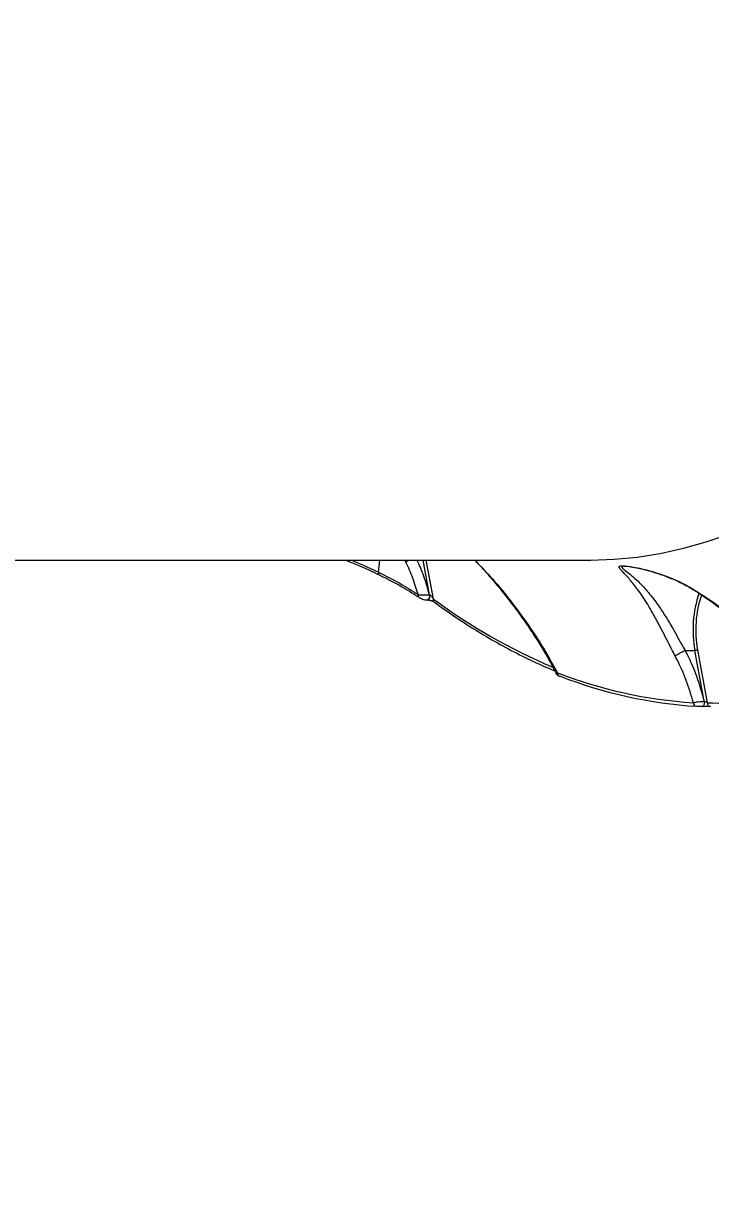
# Model space of a CAD drawing. Header units: millimetres. Extents: x -11024 to 8278, y -7837 to 5770.
# Drawn here: x 3036.4 to 3214.1, y 515.5 to 820 of the extents above; entities that cross this region are included whole.
import ezdxf

# ---------------------------------------------------------------- set-up
doc = ezdxf.new("R2010")
doc.units = ezdxf.units.MM
for name, color, linetype in [('DIKOM_ОБЪЕКТ', 7, 'Continuous'), ('DIKOM_РАЗМЕР_ЗОНА', 7, 'Continuous'), ('DIKOM_РАЗМЕР_ОБЪЕКТА', 7, 'Continuous')]:
    doc.layers.add(name, color=color, linetype=linetype)
doc.styles.add('style1', font='arial.ttf', dxfattribs={"width": 0.8})
doc.dimstyles.new('1-50', dxfattribs={"dimtxt": 300, "dimasz": 200, "dimexe": 100, "dimexo": 0, "dimgap": 100, "dimtad": 1, "dimtxsty": 'style1', "dimcen": 200, "dimclrd": 7, "dimclre": 7, "dimclrt": 7, "dimadec": 1, "dimazin": 2, "dimtfac": 1, "dimtmove": 0, "dimatfit": 2, "dimfxl": 0, "dimlwd": 25, "dimlwe": 18, "dimarcsym": 0})

# ---------------------------------------------------------------- blocks, each defined once
blk = doc.blocks.new('*D9')
at = {"layer": 'Defpoints', "color": 0, "transparency": 16777216}
for p in [(3740.68, 3707.51), (-8191.56, -3797.25), (-1076.12, -3797.25)]:
    blk.add_point(p, dxfattribs=at)
at = {"layer": 'DIKOM_РАЗМЕР_ОБЪЕКТА', "color": 7, "lineweight": 18, "transparency": 16777216}
for p, q in [((3740.68, 3707.51), (-8291.56, 3707.51)), ((-1076.12, -3797.25), (-8291.56, -3797.25))]:
    blk.add_line(p, q, dxfattribs=at)
at = {"layer": 'DIKOM_РАЗМЕР_ОБЪЕКТА', "color": 7, "lineweight": 25, "transparency": 16777216}
blk.add_line((-8191.56, 3507.51), (-8191.56, -3597.25), dxfattribs=at)
at = {"layer": 'DIKOM_РАЗМЕР_ОБЪЕКТА', "color": 7, "transparency": 16777216}
for points in [[(-8224.9, 3507.51), (-8158.23, 3507.51), (-8191.56, 3707.51)], [(-8224.9, -3597.25), (-8158.23, -3597.25), (-8191.56, -3797.25)]]:
    blk.add_solid(points, dxfattribs=at)
at = {"layer": 'DIKOM_РАЗМЕР_ОБЪЕКТА', "color": 7, "transparency": 16777216, "insert": (-8444.74, -44.87), "char_height": 300, "attachment_point": 5, "rotation": 90, "style": 'style1'}
blk.add_mtext('7500', dxfattribs=at)
blk = doc.blocks.new('*D11')
at = {"layer": 'Defpoints', "color": 0, "transparency": 16777216}
for p in [(3316.13, 5770.14), (-10574.15, -5797.25), (-1580.09, -5797.25)]:
    blk.add_point(p, dxfattribs=at)
at = {"layer": 'DIKOM_РАЗМЕР_ЗОНА', "color": 7, "lineweight": 18, "transparency": 16777216}
for p, q in [((3316.13, 5770.14), (-10674.15, 5770.14)), ((-1580.09, -5797.25), (-10674.15, -5797.25))]:
    blk.add_line(p, q, dxfattribs=at)
at = {"layer": 'DIKOM_РАЗМЕР_ЗОНА', "color": 7, "lineweight": 25, "transparency": 16777216}
blk.add_line((-10574.15, 5570.14), (-10574.15, -5597.25), dxfattribs=at)
at = {"layer": 'DIKOM_РАЗМЕР_ЗОНА', "color": 7, "transparency": 16777216}
for points in [[(-10607.49, 5570.14), (-10540.82, 5570.14), (-10574.15, 5770.14)], [(-10607.49, -5597.25), (-10540.82, -5597.25), (-10574.15, -5797.25)]]:
    blk.add_solid(points, dxfattribs=at)
at = {"layer": 'DIKOM_РАЗМЕР_ЗОНА', "color": 7, "transparency": 16777216, "insert": (-10827.33, -172.99), "char_height": 300, "attachment_point": 5, "rotation": 90, "style": 'style1'}
blk.add_mtext('11500', dxfattribs=at)

msp = doc.modelspace()

# ---------------------------------------------------------------- linework, layer by layer
at = {"layer": 'DIKOM_ОБЪЕКТ', "color": 7, "linetype": 'Continuous', "lineweight": 15}
for p, q in [((2920.065, 681.171), (3182.175, 681.171)), ((3128.189, 678.085), (3128.56, 681.171)), ((3135.326, 680.698), (3135.114, 681.171)), ((3141.436, 672.225), (3139.776, 681.171)), ((3140.479, 681.171), (3142.331, 671.183)), ((3128.365, 677.404), (3128.375, 677.398)), ((3140.876, 670.886), (3140.951, 670.886)), ((3141.361, 672.225), (3141.436, 672.225)), ((3207.555, 657.817), (3207.562, 657.818)), ((3207.562, 657.818), (3210.095, 657.818)), ((3212.501, 644.674), (3210.095, 657.818)), ((3210.766, 657.983), (3213.272, 644.297)), ((3211.988, 643.339), (3211.973, 643.339)), ((3211.988, 643.339), (3212.016, 643.339)), ((3212.016, 643.339), (3212.001, 643.339)), ((3212.473, 644.674), (3212.501, 644.674))]:
    msp.add_line(p, q, dxfattribs=at)
at = {"layer": 'DIKOM_ОБЪЕКТ', "color": 7, "linetype": 'Continuous', "lineweight": 15, "flags": 128}
for points in [[(3182.175, 681.171), (3183.169, 681.176), (3189.169, 681.412), (3195.162, 682.004), (3201.143, 682.95), (3207.107, 684.25), (3213.047, 685.903), (3218.959, 687.906)], [(3138.715, 671.562), (3138.72, 671.559), (3138.759, 671.53)], [(3141.361, 672.225), (3141.39, 671.946), (3141.378, 671.663), (3141.326, 671.398), (3141.237, 671.172), (3141.118, 671.004), (3140.981, 670.907), (3140.873, 670.886)], [(3141.436, 672.225), (3141.465, 671.946), (3141.453, 671.663), (3141.401, 671.398), (3141.312, 671.172), (3141.193, 671.004), (3141.056, 670.907), (3140.953, 670.886)], [(3175.007, 651.195), (3175.106, 651.165), (3175.264, 651.148)], [(3212.473, 644.674), (3212.5, 644.438), (3212.498, 644.196), (3212.465, 643.962), (3212.404, 643.751), (3212.32, 643.574), (3212.215, 643.442), (3212.098, 643.362), (3211.988, 643.339)], [(3212.501, 644.674), (3212.529, 644.438), (3212.526, 644.196), (3212.493, 643.962), (3212.433, 643.751), (3212.348, 643.574), (3212.243, 643.442), (3212.126, 643.362), (3212.016, 643.339)]]:
    msp.add_lwpolyline(points, dxfattribs=at)
at = {"layer": 'DIKOM_ОБЪЕКТ', "color": 7, "linetype": 'Continuous', "lineweight": 15}
for centre, radius, start, end in [((3128.789, 677.876), 0.635, 160.84392, 228.08575), ((3139.222, 672.124), 0.756, 168.87561, 227.90732), ((3143.089, 670.986), 0.783, 165.42895, 231.07987), ((3231.654, 791.58), 149.913, 233.42824, 247.10975), ((3238.826, 663.176), 29.227, 161.09803, 190.56366), ((3239.241, 663.137), 28.938, 161.68148, 190.25978), ((3175.337, 651.968), 0.84, 173.85678, 246.87057), ((3217.134, 761.726), 117.664, 248.75677, 266.37002), ((3217.991, 761.062), 117.926, 248.75694, 266.36977), ((3218.556, 756.007), 111.835, 267.29236, 279.22112), ((3210.591, 644.277), 0.907, 178.6166, 265.78087), ((3214.192, 644.217), 0.923, 175.03068, 265.34764)]:
    msp.add_arc(centre, radius, start, end, dxfattribs=at)
for points, knots in [([(3119.805, 681.171), (3120.554, 680.862), (3121.51, 680.469), (3123.606, 679.612), (3125.738, 678.656), (3127.561, 677.781), (3128.371, 677.391)], [0, 0, 0, 0, 0.2502599, 0.3195759, 0.6975399, 1, 1, 1, 1]), ([(3121.263, 681.171), (3121.535, 681.065), (3124.041, 680.087), (3126.234, 679.029), (3128.189, 678.085)], [0, 0, 0, 0, 0.1084398, 1, 1, 1, 1]), ([(3136.139, 681.171), (3136.103, 681.152), (3135.872, 681.036), (3135.608, 680.881), (3135.403, 680.751), (3135.338, 680.706), (3135.326, 680.698)], [0, 0, 0, 0, 0.1036859, 0.661625, 0.9379783, 1, 1, 1, 1]), ([(3138.48, 672.269), (3138.052, 673.689), (3137.192, 676.543), (3135.95, 679.308), (3135.326, 680.698)], [0, 0, 0, 0, 0.4973141, 1, 1, 1, 1]), ([(3138.176, 681.171), (3138.761, 679.843), (3140.052, 676.912), (3140.898, 673.882), (3141.361, 672.225)], [0, 0, 0, 0, 0.4529041, 1, 1, 1, 1]), ([(3153.1, 681.171), (3154.443, 679.803), (3157.633, 676.551), (3161.674, 671.601), (3165.557, 666.491), (3168.825, 661.735), (3171.85, 656.921), (3173.618, 653.679), (3174.501, 652.058)], [0, 0, 0, 0, 0.1490365, 0.354226, 0.5146935, 0.675168, 0.8375844, 1, 1, 1, 1]), ([(3153.119, 681.171), (3153.675, 680.594), (3155.416, 678.79), (3158.175, 675.616), (3161.446, 671.616), (3164.631, 667.378), (3167.72, 662.947), (3170.589, 658.416), (3172.76, 654.709), (3173.856, 652.535), (3174.192, 651.869)], [0, 0, 0, 0, 0.0625179, 0.1957624, 0.3343563, 0.4785802, 0.6297502, 0.7834777, 0.9337584, 1, 1, 1, 1]), ([(3204.978, 656.416), (3204.668, 657.011), (3203.919, 658.452), (3202.744, 660.774), (3201.306, 663.583), (3199.73, 666.544), (3197.856, 669.799), (3195.84, 672.905), (3193.739, 675.65), (3192.131, 677.425), (3191.042, 678.535), (3190.484, 679.175), (3190.349, 679.576), (3190.804, 679.757), (3191.894, 679.739), (3193.651, 679.512), (3195.808, 679.1), (3199.026, 678.31), (3203.176, 676.945), (3206.989, 675.227), (3209.086, 674.022), (3209.623, 673.713)], [0, 0, 0, 0, 0.031147, 0.0753859, 0.1207356, 0.1821167, 0.2453878, 0.3302596, 0.4176107, 0.5065777, 0.5523812, 0.5980981, 0.6383969, 0.6670934, 0.6962049, 0.7286742, 0.7668121, 0.8059868, 0.8877656, 0.9712463, 1, 1, 1, 1]), ([(3191.74, 679.659), (3191.659, 679.663), (3191.52, 679.67), (3191.238, 679.638), (3190.982, 679.512), (3191.37, 679.079), (3192.317, 678.315), (3193.765, 677.171), (3195.607, 675.549), (3197.741, 673.268), (3200.016, 670.381), (3202.085, 667.316), (3203.774, 664.564), (3205.285, 661.908), (3206.503, 659.751), (3207.23, 658.359), (3207.555, 657.817), (3207.555, 657.817)], [0, 0, 0, 0, 0.0090958, 0.0155906, 0.0549816, 0.1123659, 0.2013514, 0.2909321, 0.3803858, 0.5096813, 0.6387997, 0.7316014, 0.8242687, 0.8898143, 0.9553111, 0.9999672, 1, 1, 1, 1]), ([(3191.74, 679.66), (3191.761, 679.661), (3191.876, 679.662), (3192.323, 679.634), (3193.063, 679.554), (3193.717, 679.446), (3194.056, 679.391)], [0, 0, 0, 0, 0.05854936, 0.32274408, 0.64838135, 1, 1, 1, 1]), ([(3194.056, 679.391), (3194.079, 679.387), (3194.483, 679.324), (3195.53, 679.11), (3197.224, 678.722), (3199.422, 678.11), (3202.088, 677.233), (3205.078, 676.017), (3207.651, 674.786), (3209.089, 673.893), (3209.562, 673.599)], [0, 0, 0, 0, 0.0048563, 0.0862744, 0.1984757, 0.3283461, 0.4963954, 0.7010483, 0.9015991, 1, 1, 1, 1]), ([(3128.189, 678.085), (3130.1, 677.12), (3133.972, 675.167), (3136.965, 673.243), (3138.48, 672.269)], [0, 0, 0, 0, 0.4937327, 1, 1, 1, 1]), ([(3128.361, 677.398), (3129.043, 677.071), (3129.986, 676.619), (3130.835, 676.165), (3131.07, 676.04)], [0, 0, 0, 0, 0.72363788, 1, 1, 1, 1]), ([(3131.07, 676.04), (3131.76, 675.679), (3133.387, 674.83), (3135.688, 673.496), (3137.553, 672.357), (3138.474, 671.719), (3138.711, 671.555)], [0, 0, 0, 0, 0.2387454, 0.5624156, 0.8873053, 1, 1, 1, 1]), ([(3209.565, 673.603), (3209.8, 673.467), (3211.093, 672.723), (3213.369, 671.191), (3216.396, 668.997), (3219.355, 666.592), (3222.241, 664.005), (3225.027, 661.241), (3227.69, 658.32), (3230.202, 655.26), (3232.539, 652.092), (3234.622, 648.853), (3235.943, 646.647), (3236.486, 645.527), (3236.499, 645.5)], [0, 0, 0, 0, 0.0193739, 0.1065909, 0.1961591, 0.2883507, 0.3832824, 0.4809137, 0.5809958, 0.6832043, 0.7875441, 0.8924555, 0.9974241, 1, 1, 1, 1]), ([(3209.576, 673.62), (3209.577, 673.626), (3209.579, 673.635), (3209.612, 673.693), (3209.623, 673.713)], [0, 0, 0, 0, 0.6609991, 1, 1, 1, 1]), ([(3209.623, 673.713), (3211.091, 672.798), (3214.046, 670.958), (3218.121, 667.879), (3221.924, 664.634), (3225.413, 661.251), (3228.664, 657.688), (3231.627, 653.986), (3234.389, 650.062), (3235.928, 647.369), (3236.729, 645.966)], [0, 0, 0, 0, 0.1236853, 0.2488964, 0.3689551, 0.4907449, 0.6125442, 0.7380555, 0.8635702, 1, 1, 1, 1]), ([(3138.48, 672.269), (3138.647, 672.256), (3138.981, 672.229), (3139.702, 672.208), (3140.462, 672.203), (3141.027, 672.212), (3141.295, 672.222), (3141.361, 672.225)], [0, 0, 0, 0, 0.2421209, 0.4844486, 0.7176725, 0.9314074, 1, 1, 1, 1]), ([(3138.764, 671.537), (3138.815, 671.501), (3139.046, 671.336), (3139.51, 671.135), (3139.979, 671.016), (3140.182, 670.964)], [0, 0, 0, 0, 0.13837497, 0.62569941, 1, 1, 1, 1]), ([(3140.182, 670.964), (3140.187, 670.963), (3140.384, 670.907), (3140.637, 670.871), (3140.847, 670.891), (3140.873, 670.894)], [0, 0, 0, 0, 0.0212674, 0.880816, 1, 1, 1, 1]), ([(3140.954, 670.885), (3140.987, 670.885), (3141.066, 670.884), (3141.249, 670.864), (3141.493, 670.821), (3141.801, 670.742), (3142.146, 670.622), (3142.447, 670.479), (3142.547, 670.41), (3142.59, 670.379)], [0, 0, 0, 0, 0.0630768, 0.1467177, 0.2567168, 0.3960514, 0.5806337, 0.8163585, 1, 1, 1, 1]), ([(3141.436, 672.225), (3141.456, 672.223), (3141.5, 672.218), (3141.604, 672.172), (3141.76, 672.052), (3141.965, 671.821), (3142.168, 671.518), (3142.279, 671.291), (3142.331, 671.183)], [0, 0, 0, 0, 0.0437148, 0.0953699, 0.2158873, 0.4187856, 0.7240513, 1, 1, 1, 1]), ([(3142.597, 670.377), (3143.577, 669.668), (3146.415, 667.614), (3151.157, 664.442), (3156.836, 660.962), (3162.563, 657.788), (3168.232, 654.976), (3172.002, 653.293), (3173.846, 652.536), (3173.85, 652.535)], [0, 0, 0, 0, 0.0962601, 0.2789438, 0.4616021, 0.6442153, 0.8267805, 0.9996269, 1, 1, 1, 1]), ([(3204.978, 656.416), (3204.989, 656.424), (3205.081, 656.492), (3205.333, 656.657), (3205.822, 656.945), (3206.407, 657.262), (3207.02, 657.572), (3207.377, 657.735), (3207.555, 657.817)], [0, 0, 0, 0, 0.025956, 0.2095761, 0.4071937, 0.6048359, 0.8023964, 1, 1, 1, 1]), ([(3207.562, 657.818), (3207.738, 657.474), (3208.852, 655.297), (3210.753, 650.951), (3211.879, 646.841), (3212.473, 644.674)], [0, 0, 0, 0, 0.0814808, 0.5156618, 1, 1, 1, 1]), ([(3210.766, 657.983), (3210.759, 657.978), (3210.741, 657.966), (3210.683, 657.936), (3210.577, 657.894), (3210.417, 657.852), (3210.247, 657.824), (3210.145, 657.82), (3210.095, 657.818)], [0, 0, 0, 0, 0.05352, 0.1413295, 0.3561719, 0.5708059, 0.7854792, 1, 1, 1, 1]), ([(3209.685, 644.299), (3209.125, 646.222), (3208.029, 649.995), (3206.236, 654.006), (3205.151, 656.085), (3204.978, 656.416)], [0, 0, 0, 0, 0.4665389, 0.9150192, 1, 1, 1, 1]), ([(3174.176, 651.861), (3174.166, 651.868), (3174.116, 651.905), (3174.252, 651.977), (3174.443, 652.039), (3174.501, 652.058)], [0, 0, 0, 0, 0.1507344, 0.7407096, 1, 1, 1, 1]), ([(3174.163, 651.859), (3174.197, 651.797), (3174.274, 651.658), (3174.448, 651.493), (3174.674, 651.339), (3174.854, 651.253), (3174.984, 651.205), (3175.007, 651.197)], [0, 0, 0, 0, 0.1556327, 0.3496318, 0.5734291, 0.9248503, 1, 1, 1, 1]), ([(3209.685, 644.299), (3209.798, 644.329), (3210.042, 644.395), (3210.594, 644.495), (3211.233, 644.582), (3211.891, 644.647), (3212.278, 644.665), (3212.473, 644.674)], [0, 0, 0, 0, 0.1847674, 0.3987895, 0.6012517, 0.7989762, 1, 1, 1, 1]), ([(3211.973, 643.339), (3211.874, 643.34), (3211.676, 643.34), (3211.338, 643.345), (3211.007, 643.353), (3210.718, 643.362), (3210.586, 643.369), (3210.524, 643.372)], [0, 0, 0, 0, 0.1951207, 0.3900429, 0.5932135, 0.811117, 1, 1, 1, 1]), ([(3214.117, 643.297), (3214.028, 643.301), (3213.836, 643.309), (3213.418, 643.321), (3212.936, 643.331), (3212.439, 643.338), (3212.147, 643.339), (3212.001, 643.339)], [0, 0, 0, 0, 0.18906413, 0.40456786, 0.60689157, 0.80339702, 1, 1, 1, 1]), ([(3212.501, 644.674), (3212.54, 644.672), (3212.589, 644.669), (3212.7, 644.645), (3212.835, 644.6), (3213.008, 644.512), (3213.162, 644.407), (3213.237, 644.332), (3213.272, 644.297)], [0, 0, 0, 0, 0.1270636, 0.1625815, 0.3402987, 0.5453881, 0.783107, 1, 1, 1, 1])]:
    msp.add_open_spline(points, degree=3, knots=knots, dxfattribs=at)

# ---------------------------------------------------------------- dimensions: what is measured, and where the dimension line sits
at = {"layer": 'DIKOM_РАЗМЕР_ЗОНА'}
dim = msp.add_linear_dim(base=(-10574.155, -5797.252), p1=(3316.126, 5770.14), p2=(-1580.087, -5797.252), angle=90, text='11500', dimstyle='1-50', dxfattribs=at)
dim.commit()
dim.dimension.update_dxf_attribs({"geometry": '*D11', "text_midpoint": (-10574.155, -172.992), "dimtype": 160})
at = {"layer": 'DIKOM_РАЗМЕР_ОБЪЕКТА'}
dim = msp.add_linear_dim(base=(-8191.564, -3797.252), p1=(3740.68, 3707.508), p2=(-1076.116, -3797.252), angle=90, text='7500', dimstyle='1-50', dxfattribs=at)
dim.commit()
dim.dimension.update_dxf_attribs({"geometry": '*D9', "text_midpoint": (-8191.564, -44.872), "dimtype": 160})

doc.saveas('drawing.dxf')
